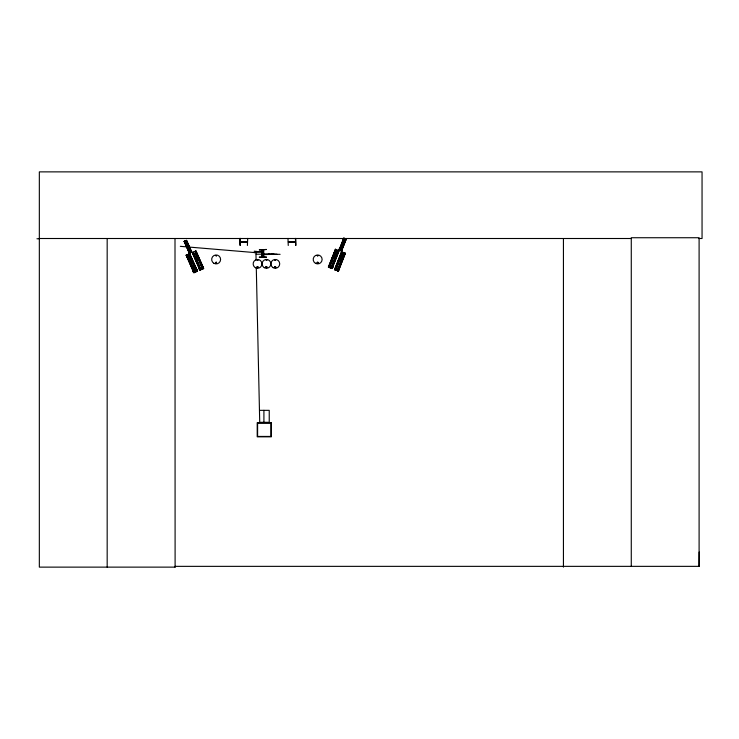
<?xml version="1.0" encoding="UTF-8"?>
<svg xmlns="http://www.w3.org/2000/svg" width="739" height="739" viewBox="0 0 739 739"><rect width="100%" height="100%" fill="white"/><g stroke="black" fill="none" stroke-linecap="round" stroke-linejoin="round"><path stroke-width="1.11" d="M698.595 238.503L702.05 238.503L702.05 171.873L39.333 171.873L39.333 567.127L175.106 567.127L175.014 566.351L699.103 566.351L699.205 552.061M330.536 267.638L330.462 266.816M215.455 262.733C217.229 260.673 216.509 264.774 215.529 262.899M216.49 255.768L215.77 255.666L216.444 255.943M215.677 262.613C216.527 264.34 216.721 261.412 215.779 262.53M256.867 267.167C258.65 265.098 257.929 269.208 256.941 267.333M257.089 267.038C257.902 268.904 258.216 265.56 257.135 267.167M257.966 267.278L257.449 266.761M266.816 260.294L266.095 260.202L266.834 260.202M266.003 267.167C267.269 265.717 266.705 268.599 266.077 267.278M274.926 260.202L275.684 260.1L274.973 260.294M274.649 266.991C275.776 269.652 276.312 264.876 274.677 267.167M275.776 267.287C274.926 265.56 274.723 268.497 275.675 267.379M317.28 255.768L318.038 255.87L317.327 255.676M317.031 262.733C319.257 260.636 317.243 265.356 317.188 262.253M318.13 262.862C317.28 261.135 317.086 264.063 318.029 262.945M262.585 253.81L262.576 253.024M335.414 249.311L328.356 267.084L332.162 268.562M328.864 267.287L335.848 249.477M329.003 267.333L335.986 249.533L329.899 265.273M329.289 267.453L336.199 249.616M335.996 250.743L329.843 266.465L336.079 250.78M329.76 267.62L330.767 268.017M331.423 267.056L338 250.299M331.497 267.093L338.065 250.327M331.303 268.22L338.24 250.392M331.442 268.275L338.416 250.466M331.506 268.303L338.499 250.493M331.728 268.386L338.619 250.549M343.755 238.115L339.062 249.985L341.594 250.964L346.24 239.076L344.605 238.448M339.219 250.041L343.875 238.161M332.088 268.525L339.136 250.752L335.33 249.274M339.395 250.115L343.995 238.207M339.534 250.17L344.134 238.263M339.654 250.207L344.476 238.401L339.774 250.262M340.818 250.66L345.482 238.78M340.993 250.724L345.621 238.836M341.113 250.77L345.667 238.854M341.159 250.789L345.907 238.946M346.074 239.011L341.4 250.881L346.194 239.057M339.441 260.627L335.746 270.058L334.591 269.606L341.566 251.796L345.372 253.265L338.397 271.074L334.85 269.689L341.815 251.888M334.675 269.633L341.575 251.796M335.026 269.772L341.584 253.015M335.109 269.809L341.649 253.034M335.247 269.864L341.787 253.089M335.451 269.938L342.425 252.128L335.515 269.966M335.663 270.021L341.88 254.336L340.254 258.53M335.996 270.132L336.993 270.529M336.855 269.227L336.374 270.021M337.317 270.659L343.801 253.856M337.464 270.714L344.439 252.904M337.492 270.723L344.503 252.923M344.235 254.031L337.741 270.825L344.457 254.114M337.963 270.908L344.522 254.142M338.139 270.973L345.141 253.172M338.314 271.047L345.289 253.237M257.893 260.396L257.283 259.925L257.8 260.451M265.892 266.825C266.391 269.504 267.823 265.587 266.031 266.714M240.277 241.829L241.108 242.152M288.349 241.829L289.06 241.829M294.621 242.069L295.406 241.829L288.459 242.3M195.419 270.954L195.706 271.555M240.351 241.829L247.343 241.829M247.269 242.069L240.351 242.069L247.343 242.152M288.422 241.829L295.258 241.792M201.516 269.162L201.959 268.996L201.257 268.451M184.076 241.431L186.57 240.332L191.697 252.008L189.212 253.117L184.131 241.413M184.768 242.549L186.921 241.598M185.11 243.334L187.272 242.392M185.637 244.526L187.789 243.574M186.099 245.579L188.251 244.627M186.616 246.761L188.768 245.819M188.851 251.851L191.013 250.9M188.639 252.341L191.512 251.075M188.676 252.433L191.558 251.168M188.685 254.096L189.821 253.597M186.089 255.26L189.572 253.726L197.285 271.213M187.115 256.923L190.348 255.5M193.304 254.29L196.537 252.867M187.641 258.105L190.874 256.692M193.821 255.472L197.054 254.05M188.417 259.888L191.65 258.465M194.606 257.246L197.84 255.833M189.11 261.467L192.343 260.045M195.29 258.835L198.523 257.412M189.895 263.241L193.128 261.828M196.075 260.608L199.308 259.186M193.248 270.862L196.482 269.449M199.428 268.229L202.662 266.807M192.934 271.619L197.239 269.726M199.114 268.978L203.419 267.084M192.99 271.749L197.304 269.855M199.17 269.116L203.484 267.222M195.308 271.869L195.798 271.619M199.964 270.132L203.696 268.479L196.001 250.964L192.269 252.618L199.964 270.132L192.343 252.581M247.251 241.801L246.549 242.235M266.326 249.496L259.26 249.911L266.317 249.459M255.916 251.703L263.555 251.74M255.925 252.11L263.555 251.934M262.428 253.024L263.213 253.015M262.428 253.32L263.213 253.311M262.437 253.514L263.213 253.514M263.075 253.736L262.456 253.736M262.437 253.81L263.223 253.8M256.221 254.225L270.049 254.105M262.622 254.641L274.197 254.299L262.622 254.327L263.306 254.715M259.324 257.024L266.391 257.015M259.324 257.338L266.391 257.274M36.95 238.78L39.333 238.771M39.333 238.503L631.272 238.503M295.415 242.069L288.422 242.069L295.415 242.152M271.472 254.216L276.968 254.216M259.722 410.339L269.236 410.339L269.236 422.311L259.722 422.311L256.294 267.934M180.334 246.336L254.355 252.544M343.404 239.371L345.593 240.23M343.09 240.175L345.279 241.034M342.619 241.376L344.808 242.235M342.194 242.447L344.383 243.307M341.723 243.658L343.912 244.517M339.7 248.831L341.889 249.69M339.201 249.025L342.129 250.17L339.164 249.117M334.878 251.186L338.166 252.47M341.113 253.699L344.402 254.983M334.407 252.387L337.695 253.68M340.642 254.909L343.921 256.193M333.695 254.198L336.984 255.482M339.931 256.71L343.219 258.003M333.067 255.805L336.356 257.089M339.293 258.317L342.582 259.601M332.356 257.606L335.645 258.899M338.591 260.128L341.88 261.412M329.326 265.366L332.615 266.65M335.561 267.878L338.85 269.172M328.578 265.671L332.956 267.389M328.522 265.809L332.91 267.527M334.749 268.322L339.192 269.901M330.37 266.761L330.887 266.964M336.614 269.245L337.132 269.449M336.217 270.252L336.735 270.456M195.918 251.001L203.613 268.506M195.743 251.075L203.437 268.59M195.567 251.149L203.262 268.663L195.493 251.186M195.355 251.242L202.532 267.758M195.114 251.352L202.837 268.848M195.087 251.362L202.782 268.876M195.318 252.489L202.181 267.906M202.32 269.079L201.331 269.513M193.858 253.154L194.68 255.241M195.65 257.274L200.648 268.599M193.184 252.221L200.842 269.744L193.119 252.248M192.981 252.313L200.611 269.846M200.472 269.911L192.759 252.405L200.389 269.947M192.556 252.498L200.214 270.021M186.514 240.351L191.687 252.017M186.283 240.452L191.53 252.082M186.136 240.517L191.364 252.156M185.997 240.581L191.225 252.221M185.96 240.6L191.105 252.267M185.812 240.665L190.948 252.341M190.782 252.415L190.126 252.701M184.787 241.126L189.969 252.784M184.667 241.182L189.775 252.867M184.547 241.228L189.627 252.932M184.408 241.293L189.498 252.987M189.738 253.634L197.516 271.111L193.784 272.765L186.163 255.223M184.242 241.357L189.396 253.034M189.535 253.726L197.258 271.222M189.323 253.819L197.008 271.333M196.87 271.398L189.193 253.874L191.826 260.091M192.731 262.151L196.805 271.425M188.935 253.985L196.657 271.49M188.759 254.068L196.454 271.573M189.138 255.131L195.937 270.576M196.14 271.712L195.151 272.146M187.207 254.761L194.468 271.241M187.143 254.789L194.385 271.278M186.967 254.872L194.634 272.395M186.791 254.946L194.034 271.425L186.736 254.973M186.514 255.066L194.209 272.58M186.376 255.131L194.071 272.645M186.311 255.158L194.034 272.654M255.925 252.535L256.11 260.23M263.583 249.874L263.638 256.941L263.546 249.874M263.287 249.884L263.343 256.941M263.186 249.884L263.296 256.941M262.465 256.95L262.354 249.884L262.363 256.95M255.916 251.02L255.934 252.793M254.345 251.038L254.364 252.803M699.103 566.351L699.103 237.736L631.272 237.736L631.272 566.351M563.432 238.503L563.432 567.127M295.766 238.42L295.803 245.477L295.406 238.42M288.247 245.477L287.988 238.42M280.09 254.318L268.423 254.244M263.915 410.339L263.915 422.311M247.704 238.42L247.389 245.477M240.277 238.42L240.277 245.477L239.889 238.42M240.184 238.42L240.23 245.477M175.004 238.503L175.106 567.127M107.173 238.503L107.173 567.127M186.949 245.505C187.364 247.565 188.648 244.276 186.949 245.505M190.385 261.357C191.013 264.442 192.934 259.509 190.385 261.357M196.565 258.724C197.193 261.809 199.114 256.876 196.565 258.724M333.631 257.061C334.25 260.146 336.18 255.223 333.631 257.061M342.563 243.288C342.979 245.348 344.272 242.059 342.563 243.288M339.857 259.583C340.476 262.668 342.406 257.735 339.857 259.583M335.552 249.366L328.587 267.176L335.589 249.376M338.878 250.65L331.876 268.442L338.915 250.66M201.645 268.22L201.137 268.451L201.664 268.248M271.333 422.708L257.209 422.708L257.209 436.832L271.333 436.832L271.333 422.708M270.945 423.096L257.606 423.096L257.606 436.435L270.945 436.435L270.945 423.096M262.105 256.95L262.04 249.893L262.068 256.95M315.433 263.306A4.471 4.471 0 0 0 322.13 259.435A4.471 4.471 0 0 0 315.433 255.565A4.471 4.471 0 0 0 315.433 263.306M213.904 263.306A4.471 4.471 0 0 0 220.61 259.435A4.471 4.471 0 0 0 213.904 255.565A4.471 4.471 0 0 0 213.904 263.306M273.107 267.684A4.416 4.416 0 0 0 279.721 263.869A4.416 4.416 0 0 0 273.107 260.045A4.416 4.416 0 0 0 273.107 267.684M264.276 267.684A4.416 4.416 0 0 0 270.899 263.869A4.416 4.416 0 0 0 264.276 260.045A4.416 4.416 0 0 0 264.276 267.684M255.352 267.684A4.416 4.416 0 0 0 261.966 263.869A4.416 4.416 0 0 0 255.352 260.045A4.416 4.416 0 0 0 255.352 267.684"/></g></svg>
